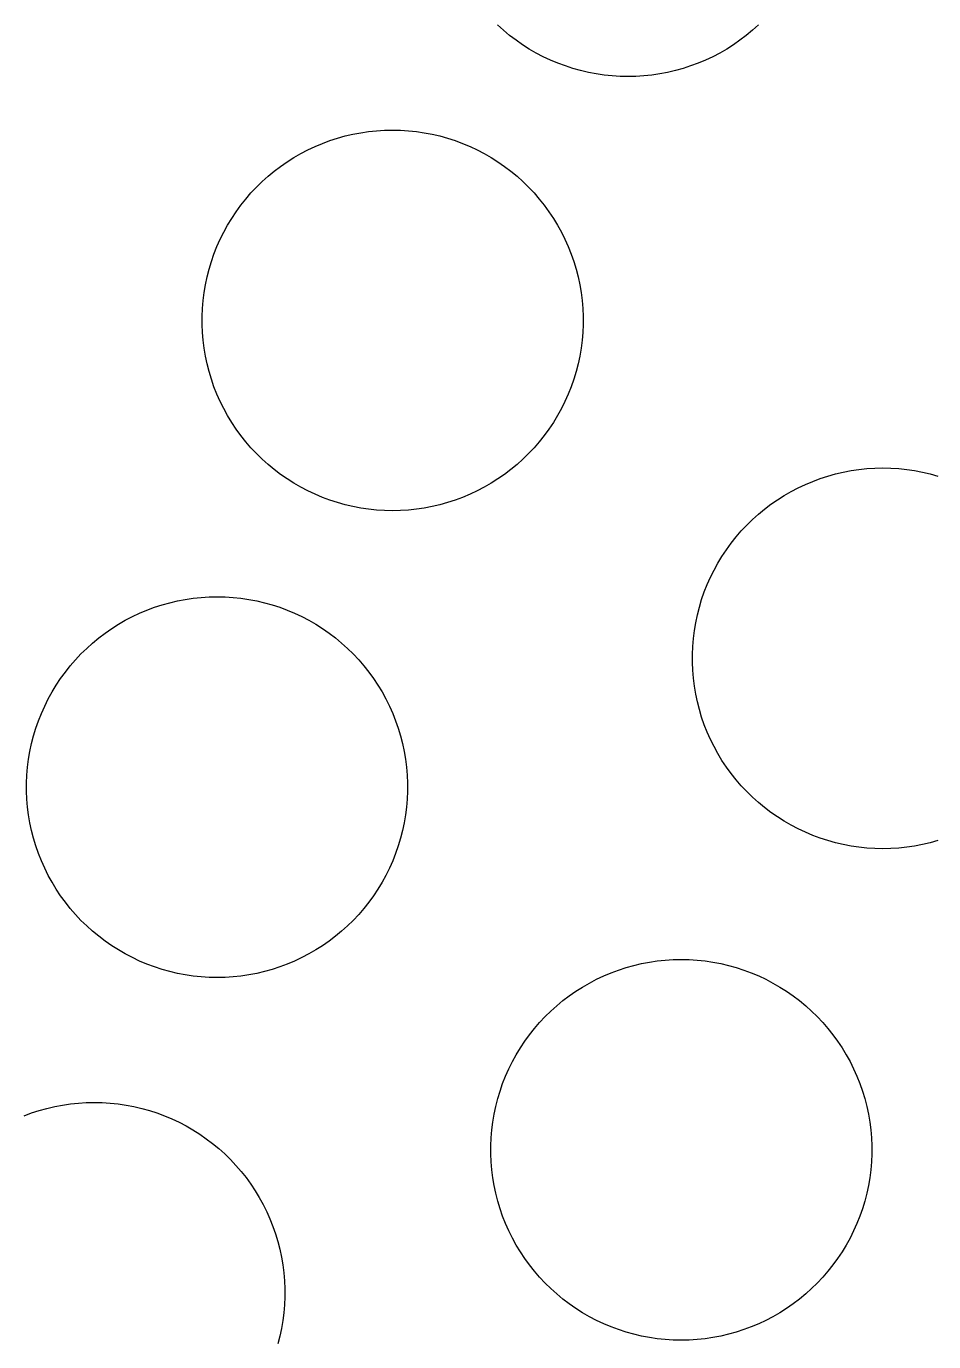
# Model space of a CAD drawing. Header units: metres. Extents: x -102 to 102, y -50 to 50.
# Drawn here: x -45.44 to -37.82, y 9.79 to 20.85 of the extents above; entities that cross this region are included whole.
import ezdxf

# ---------------------------------------------------------------- set-up
doc = ezdxf.new("R2010")
doc.units = ezdxf.units.M

msp = doc.modelspace()

# ---------------------------------------------------------------- linework, layer by layer
for p, q in [((-41.4312, 20.8142), (-41.481, 20.8591)), ((-41.3796, 20.7715), (-41.4312, 20.8142)), ((-39.3403, 20.8142), (-39.3919, 20.7715)), ((-39.2905, 20.8591), (-39.3403, 20.8142)), ((-41.3262, 20.731), (-41.3796, 20.7715)), ((-41.2712, 20.6927), (-41.3262, 20.731)), ((-41.2146, 20.6568), (-41.2712, 20.6927)), ((-39.5003, 20.6927), (-39.5569, 20.6568)), ((-39.4453, 20.731), (-39.5003, 20.6927)), ((-39.3919, 20.7715), (-39.4453, 20.731)), ((-41.1565, 20.6233), (-41.2146, 20.6568)), ((-41.0972, 20.5923), (-41.1565, 20.6233)), ((-41.0365, 20.5637), (-41.0972, 20.5923)), ((-40.9747, 20.5378), (-41.0365, 20.5637)), ((-39.735, 20.5637), (-39.7967, 20.5378)), ((-39.6743, 20.5923), (-39.735, 20.5637)), ((-39.6149, 20.6233), (-39.6743, 20.5923)), ((-39.5569, 20.6568), (-39.6149, 20.6233)), ((-40.9119, 20.5144), (-40.9747, 20.5378)), ((-40.8482, 20.4937), (-40.9119, 20.5144)), ((-40.7836, 20.4757), (-40.8482, 20.4937)), ((-40.7184, 20.4604), (-40.7836, 20.4757)), ((-40.6526, 20.4478), (-40.7184, 20.4604)), ((-40.0531, 20.4604), (-40.1189, 20.4478)), ((-39.9878, 20.4757), (-40.0531, 20.4604)), ((-39.9233, 20.4937), (-39.9878, 20.4757)), ((-39.8596, 20.5144), (-39.9233, 20.4937)), ((-39.7967, 20.5378), (-39.8596, 20.5144)), ((-40.5863, 20.438), (-40.6526, 20.4478)), ((-40.5196, 20.431), (-40.5863, 20.438)), ((-40.4527, 20.4268), (-40.5196, 20.431)), ((-40.3857, 20.4254), (-40.4527, 20.4268)), ((-40.3187, 20.4268), (-40.3857, 20.4254)), ((-40.2519, 20.431), (-40.3187, 20.4268)), ((-40.1852, 20.438), (-40.2519, 20.431)), ((-40.1189, 20.4478), (-40.1852, 20.438)), ((-42.8894, 19.8874), (-42.8256, 19.9082)), ((-42.8256, 19.9082), (-42.7611, 19.9262)), ((-42.7611, 19.9262), (-42.6958, 19.9415)), ((-42.6958, 19.9415), (-42.63, 19.954)), ((-42.63, 19.954), (-42.5637, 19.9638)), ((-42.5637, 19.9638), (-42.4971, 19.9708)), ((-42.4971, 19.9708), (-42.4302, 19.975)), ((-42.4302, 19.975), (-42.3632, 19.9764)), ((-42.3632, 19.9764), (-42.2962, 19.975)), ((-42.2962, 19.975), (-42.2293, 19.9708)), ((-42.2293, 19.9708), (-42.1626, 19.9638)), ((-42.1626, 19.9638), (-42.0963, 19.954)), ((-42.0963, 19.954), (-42.0305, 19.9415)), ((-42.0305, 19.9415), (-41.9653, 19.9262)), ((-41.9653, 19.9262), (-41.9007, 19.9082)), ((-41.9007, 19.9082), (-41.837, 19.8874)), ((-43.134, 19.7785), (-43.0746, 19.8096)), ((-43.0746, 19.8096), (-43.0139, 19.8381)), ((-43.0139, 19.8381), (-42.9522, 19.8641)), ((-42.9522, 19.8641), (-42.8894, 19.8874)), ((-41.837, 19.8874), (-41.7742, 19.8641)), ((-41.7742, 19.8641), (-41.7124, 19.8381)), ((-41.7124, 19.8381), (-41.6517, 19.8096)), ((-41.6517, 19.8096), (-41.5924, 19.7785)), ((-43.3036, 19.6709), (-43.2486, 19.7091)), ((-43.2486, 19.7091), (-43.192, 19.745)), ((-43.192, 19.745), (-43.134, 19.7785)), ((-41.5924, 19.7785), (-41.5343, 19.745)), ((-41.5343, 19.745), (-41.4777, 19.7091)), ((-41.4777, 19.7091), (-41.4227, 19.6709)), ((-43.4585, 19.5428), (-43.4086, 19.5876)), ((-43.4086, 19.5876), (-43.357, 19.6304)), ((-43.357, 19.6304), (-43.3036, 19.6709)), ((-41.4227, 19.6709), (-41.3693, 19.6304)), ((-41.3693, 19.6304), (-41.3177, 19.5876)), ((-41.3177, 19.5876), (-41.2679, 19.5428)), ((-43.5522, 19.4471), (-43.5063, 19.4959)), ((-43.5063, 19.4959), (-43.4585, 19.5428)), ((-41.2679, 19.5428), (-41.22, 19.4959)), ((-41.22, 19.4959), (-41.1741, 19.4471)), ((-43.6376, 19.3438), (-43.596, 19.3963)), ((-43.596, 19.3963), (-43.5522, 19.4471)), ((-41.1741, 19.4471), (-41.1303, 19.3963)), ((-41.1303, 19.3963), (-41.0887, 19.3438)), ((-43.7141, 19.2338), (-43.677, 19.2896)), ((-43.677, 19.2896), (-43.6376, 19.3438)), ((-41.0887, 19.3438), (-41.0493, 19.2896)), ((-41.0493, 19.2896), (-41.0122, 19.2338)), ((-43.7811, 19.1177), (-43.7488, 19.1764)), ((-43.7488, 19.1764), (-43.7141, 19.2338)), ((-41.0122, 19.2338), (-40.9775, 19.1764)), ((-40.9775, 19.1764), (-40.9452, 19.1177)), ((-43.8382, 18.9965), (-43.8109, 19.0577)), ((-43.8109, 19.0577), (-43.7811, 19.1177)), ((-40.9452, 19.1177), (-40.9155, 19.0577)), ((-40.9155, 19.0577), (-40.8882, 18.9965)), ((-43.8849, 18.8709), (-43.8628, 18.9342)), ((-43.8628, 18.9342), (-43.8382, 18.9965)), ((-40.8882, 18.9965), (-40.8635, 18.9342)), ((-40.8635, 18.9342), (-40.8415, 18.8709)), ((-43.9209, 18.7418), (-43.9042, 18.8067)), ((-43.9042, 18.8067), (-43.8849, 18.8709)), ((-40.8415, 18.8709), (-40.8221, 18.8067)), ((-40.8221, 18.8067), (-40.8055, 18.7418)), ((-43.9348, 18.6763), (-43.9209, 18.7418)), ((-40.8055, 18.7418), (-40.7915, 18.6763)), ((-43.9544, 18.5437), (-43.946, 18.6102)), ((-43.946, 18.6102), (-43.9348, 18.6763)), ((-40.7915, 18.6763), (-40.7803, 18.6102)), ((-40.7803, 18.6102), (-40.7719, 18.5437)), ((-43.9628, 18.4099), (-43.96, 18.4769)), ((-43.96, 18.4769), (-43.9544, 18.5437)), ((-40.7719, 18.5437), (-40.7663, 18.4769)), ((-40.7663, 18.4769), (-40.7635, 18.4099)), ((-43.9628, 18.3429), (-43.9628, 18.4099)), ((-40.7635, 18.4099), (-40.7635, 18.3429)), ((-43.96, 18.276), (-43.9628, 18.3429)), ((-43.9544, 18.2092), (-43.96, 18.276)), ((-40.7663, 18.276), (-40.7719, 18.2092)), ((-40.7635, 18.3429), (-40.7663, 18.276)), ((-43.946, 18.1427), (-43.9544, 18.2092)), ((-43.9348, 18.0766), (-43.946, 18.1427)), ((-40.7803, 18.1427), (-40.7915, 18.0766)), ((-40.7719, 18.2092), (-40.7803, 18.1427)), ((-43.9209, 18.0111), (-43.9348, 18.0766)), ((-40.7915, 18.0766), (-40.8055, 18.0111)), ((-43.9042, 17.9462), (-43.9209, 18.0111)), ((-43.8849, 17.882), (-43.9042, 17.9462)), ((-40.8221, 17.9462), (-40.8415, 17.882)), ((-40.8055, 18.0111), (-40.8221, 17.9462)), ((-43.8628, 17.8187), (-43.8849, 17.882)), ((-43.8382, 17.7564), (-43.8628, 17.8187)), ((-40.8635, 17.8187), (-40.8882, 17.7564)), ((-40.8415, 17.882), (-40.8635, 17.8187)), ((-43.8109, 17.6952), (-43.8382, 17.7564)), ((-43.7811, 17.6352), (-43.8109, 17.6952)), ((-40.9155, 17.6952), (-40.9452, 17.6352)), ((-40.8882, 17.7564), (-40.9155, 17.6952)), ((-43.7488, 17.5764), (-43.7811, 17.6352)), ((-40.9452, 17.6352), (-40.9775, 17.5764)), ((-43.7141, 17.5191), (-43.7488, 17.5764)), ((-43.677, 17.4633), (-43.7141, 17.5191)), ((-41.0122, 17.5191), (-41.0493, 17.4633)), ((-40.9775, 17.5764), (-41.0122, 17.5191)), ((-43.6376, 17.4091), (-43.677, 17.4633)), ((-43.596, 17.3566), (-43.6376, 17.4091)), ((-43.5522, 17.3058), (-43.596, 17.3566)), ((-41.1303, 17.3566), (-41.1741, 17.3058)), ((-41.0887, 17.4091), (-41.1303, 17.3566)), ((-41.0493, 17.4633), (-41.0887, 17.4091)), ((-43.5063, 17.257), (-43.5522, 17.3058)), ((-43.4585, 17.2101), (-43.5063, 17.257)), ((-41.22, 17.257), (-41.2679, 17.2101)), ((-41.1741, 17.3058), (-41.22, 17.257)), ((-43.4086, 17.1653), (-43.4585, 17.2101)), ((-43.357, 17.1225), (-43.4086, 17.1653)), ((-41.3177, 17.1653), (-41.3693, 17.1225)), ((-41.2679, 17.2101), (-41.3177, 17.1653)), ((-38.3793, 17.1306), (-38.3124, 17.1348)), ((-38.3124, 17.1348), (-38.2454, 17.1362)), ((-38.2454, 17.1362), (-38.1784, 17.1348)), ((-38.1784, 17.1348), (-38.1115, 17.1306)), ((-43.3036, 17.082), (-43.357, 17.1225)), ((-43.2486, 17.0438), (-43.3036, 17.082)), ((-43.192, 17.0079), (-43.2486, 17.0438)), ((-41.4777, 17.0438), (-41.5343, 17.0079)), ((-41.4227, 17.082), (-41.4777, 17.0438)), ((-41.3693, 17.1225), (-41.4227, 17.082)), ((-38.8962, 16.9979), (-38.8344, 17.0238)), ((-38.8344, 17.0238), (-38.7716, 17.0472)), ((-38.7716, 17.0472), (-38.7079, 17.0679)), ((-38.7079, 17.0679), (-38.6433, 17.0859)), ((-38.6433, 17.0859), (-38.5781, 17.1012)), ((-38.5781, 17.1012), (-38.5123, 17.1138)), ((-38.5123, 17.1138), (-38.446, 17.1236)), ((-38.446, 17.1236), (-38.3793, 17.1306)), ((-38.1115, 17.1306), (-38.0449, 17.1236)), ((-38.0449, 17.1236), (-37.9786, 17.1138)), ((-37.9786, 17.1138), (-37.9128, 17.1012)), ((-37.9128, 17.1012), (-37.8475, 17.0859)), ((-37.8475, 17.0859), (-37.783, 17.0679)), ((-43.134, 16.9743), (-43.192, 17.0079)), ((-43.0746, 16.9433), (-43.134, 16.9743)), ((-43.0139, 16.9148), (-43.0746, 16.9433)), ((-42.9522, 16.8888), (-43.0139, 16.9148)), ((-41.7124, 16.9148), (-41.7742, 16.8888)), ((-41.6517, 16.9433), (-41.7124, 16.9148)), ((-41.5924, 16.9743), (-41.6517, 16.9433)), ((-41.5343, 17.0079), (-41.5924, 16.9743)), ((-39.0743, 16.9048), (-39.0162, 16.9383)), ((-39.0162, 16.9383), (-38.9568, 16.9693)), ((-38.9568, 16.9693), (-38.8962, 16.9979)), ((-42.8894, 16.8654), (-42.9522, 16.8888)), ((-42.8256, 16.8447), (-42.8894, 16.8654)), ((-42.7611, 16.8267), (-42.8256, 16.8447)), ((-42.6958, 16.8114), (-42.7611, 16.8267)), ((-42.63, 16.7988), (-42.6958, 16.8114)), ((-42.0305, 16.8114), (-42.0963, 16.7988)), ((-41.9653, 16.8267), (-42.0305, 16.8114)), ((-41.9007, 16.8447), (-41.9653, 16.8267)), ((-41.837, 16.8654), (-41.9007, 16.8447)), ((-41.7742, 16.8888), (-41.837, 16.8654)), ((-39.2393, 16.7901), (-39.1859, 16.8306)), ((-39.1859, 16.8306), (-39.1309, 16.8689)), ((-39.1309, 16.8689), (-39.0743, 16.9048)), ((-42.5637, 16.7891), (-42.63, 16.7988)), ((-42.4971, 16.7821), (-42.5637, 16.7891)), ((-42.4302, 16.7778), (-42.4971, 16.7821)), ((-42.3632, 16.7764), (-42.4302, 16.7778)), ((-42.2962, 16.7778), (-42.3632, 16.7764)), ((-42.2293, 16.7821), (-42.2962, 16.7778)), ((-42.1626, 16.7891), (-42.2293, 16.7821)), ((-42.0963, 16.7988), (-42.1626, 16.7891)), ((-39.3886, 16.6557), (-39.3407, 16.7026)), ((-39.3407, 16.7026), (-39.2909, 16.7474)), ((-39.2909, 16.7474), (-39.2393, 16.7901)), ((-39.4782, 16.5561), (-39.4345, 16.6068)), ((-39.4345, 16.6068), (-39.3886, 16.6557)), ((-39.5593, 16.4494), (-39.5199, 16.5036)), ((-39.5199, 16.5036), (-39.4782, 16.5561)), ((-39.6311, 16.3362), (-39.5963, 16.3935)), ((-39.5963, 16.3935), (-39.5593, 16.4494)), ((-39.6931, 16.2175), (-39.6633, 16.2775)), ((-39.6633, 16.2775), (-39.6311, 16.3362)), ((-39.7451, 16.0939), (-39.7204, 16.1562)), ((-39.7204, 16.1562), (-39.6931, 16.2175)), ((-44.1693, 16.019), (-44.1034, 16.0316)), ((-44.1034, 16.0316), (-44.0371, 16.0414)), ((-44.0371, 16.0414), (-43.9705, 16.0484)), ((-43.9705, 16.0484), (-43.9036, 16.0526)), ((-43.9036, 16.0526), (-43.8366, 16.054)), ((-43.8366, 16.054), (-43.7696, 16.0526)), ((-43.7696, 16.0526), (-43.7027, 16.0484)), ((-43.7027, 16.0484), (-43.636, 16.0414)), ((-43.636, 16.0414), (-43.5698, 16.0316)), ((-43.5698, 16.0316), (-43.5039, 16.019)), ((-39.7865, 15.9665), (-39.7671, 16.0306)), ((-39.7671, 16.0306), (-39.7451, 16.0939)), ((-44.4874, 15.9157), (-44.4256, 15.9417)), ((-44.4256, 15.9417), (-44.3628, 15.965)), ((-44.3628, 15.965), (-44.299, 15.9857)), ((-44.299, 15.9857), (-44.2345, 16.0037)), ((-44.2345, 16.0037), (-44.1693, 16.019)), ((-43.5039, 16.019), (-43.4387, 16.0037)), ((-43.4387, 16.0037), (-43.3741, 15.9857)), ((-43.3741, 15.9857), (-43.3104, 15.965)), ((-43.3104, 15.965), (-43.2476, 15.9417)), ((-43.2476, 15.9417), (-43.1858, 15.9157)), ((-39.8031, 15.9016), (-39.7865, 15.9665)), ((-44.722, 15.7867), (-44.6654, 15.8226)), ((-44.6654, 15.8226), (-44.6074, 15.8561)), ((-44.6074, 15.8561), (-44.548, 15.8871)), ((-44.548, 15.8871), (-44.4874, 15.9157)), ((-43.1858, 15.9157), (-43.1252, 15.8871)), ((-43.1252, 15.8871), (-43.0658, 15.8561)), ((-43.0658, 15.8561), (-43.0077, 15.8226)), ((-43.0077, 15.8226), (-42.9512, 15.7867)), ((-39.8283, 15.7699), (-39.8171, 15.836)), ((-39.8171, 15.836), (-39.8031, 15.9016)), ((-44.8821, 15.6652), (-44.8304, 15.7079)), ((-44.8304, 15.7079), (-44.777, 15.7484)), ((-44.777, 15.7484), (-44.722, 15.7867)), ((-42.9512, 15.7867), (-42.8961, 15.7484)), ((-42.8961, 15.7484), (-42.8427, 15.7079)), ((-42.8427, 15.7079), (-42.7911, 15.6652)), ((-39.8423, 15.6367), (-39.8367, 15.7035)), ((-39.8367, 15.7035), (-39.8283, 15.7699)), ((-44.9797, 15.5735), (-44.9319, 15.6204)), ((-44.9319, 15.6204), (-44.8821, 15.6652)), ((-42.7911, 15.6652), (-42.7413, 15.6204)), ((-42.7413, 15.6204), (-42.6934, 15.5735)), ((-39.8451, 15.5697), (-39.8423, 15.6367)), ((-45.0694, 15.4739), (-45.0256, 15.5246)), ((-45.0256, 15.5246), (-44.9797, 15.5735)), ((-42.6934, 15.5735), (-42.6476, 15.5246)), ((-42.6476, 15.5246), (-42.6038, 15.4739)), ((-39.8451, 15.5027), (-39.8451, 15.5697)), ((-39.8423, 15.4357), (-39.8451, 15.5027)), ((-45.1875, 15.3113), (-45.1504, 15.3671)), ((-45.1504, 15.3671), (-45.111, 15.4214)), ((-45.111, 15.4214), (-45.0694, 15.4739)), ((-42.6038, 15.4739), (-42.5621, 15.4214)), ((-42.5621, 15.4214), (-42.5228, 15.3671)), ((-42.5228, 15.3671), (-42.4857, 15.3113)), ((-39.8367, 15.369), (-39.8423, 15.4357)), ((-39.8283, 15.3025), (-39.8367, 15.369)), ((-45.2222, 15.254), (-45.1875, 15.3113)), ((-42.4857, 15.3113), (-42.4509, 15.254)), ((-39.8171, 15.2364), (-39.8283, 15.3025)), ((-45.2843, 15.1353), (-45.2545, 15.1953)), ((-45.2545, 15.1953), (-45.2222, 15.254)), ((-42.4509, 15.254), (-42.4187, 15.1953)), ((-42.4187, 15.1953), (-42.3889, 15.1353)), ((-39.8031, 15.1709), (-39.8171, 15.2364)), ((-39.7865, 15.1059), (-39.8031, 15.1709)), ((-45.3362, 15.0117), (-45.3116, 15.074)), ((-45.3116, 15.074), (-45.2843, 15.1353)), ((-42.3889, 15.1353), (-42.3616, 15.074)), ((-42.3616, 15.074), (-42.3369, 15.0117)), ((-39.7671, 15.0418), (-39.7865, 15.1059)), ((-39.7451, 14.9785), (-39.7671, 15.0418)), ((-45.3776, 14.8843), (-45.3583, 14.9484)), ((-45.3583, 14.9484), (-45.3362, 15.0117)), ((-42.3369, 15.0117), (-42.3149, 14.9484)), ((-42.3149, 14.9484), (-42.2955, 14.8843)), ((-39.7204, 14.9162), (-39.7451, 14.9785)), ((-45.4082, 14.7538), (-45.3943, 14.8194)), ((-45.3943, 14.8194), (-45.3776, 14.8843)), ((-42.2955, 14.8843), (-42.2789, 14.8194)), ((-42.2789, 14.8194), (-42.2649, 14.7538)), ((-39.6931, 14.855), (-39.7204, 14.9162)), ((-39.6633, 14.7949), (-39.6931, 14.855)), ((-45.4194, 14.6877), (-45.4082, 14.7538)), ((-42.2649, 14.7538), (-42.2538, 14.6877)), ((-39.6311, 14.7362), (-39.6633, 14.7949)), ((-39.5963, 14.6789), (-39.6311, 14.7362)), ((-45.4334, 14.5545), (-45.4278, 14.6212)), ((-45.4278, 14.6212), (-45.4194, 14.6877)), ((-42.2538, 14.6877), (-42.2453, 14.6212)), ((-42.2453, 14.6212), (-42.2397, 14.5545)), ((-39.5593, 14.6231), (-39.5963, 14.6789)), ((-39.5199, 14.5688), (-39.5593, 14.6231)), ((-45.4362, 14.4875), (-45.4334, 14.5545)), ((-45.4362, 14.4205), (-45.4362, 14.4875)), ((-42.2397, 14.5545), (-42.2369, 14.4875)), ((-42.2369, 14.4875), (-42.2369, 14.4205)), ((-39.4782, 14.5163), (-39.5199, 14.5688)), ((-39.4345, 14.4656), (-39.4782, 14.5163)), ((-45.4334, 14.3535), (-45.4362, 14.4205)), ((-42.2369, 14.4205), (-42.2397, 14.3535)), ((-39.3886, 14.4167), (-39.4345, 14.4656)), ((-39.3407, 14.3699), (-39.3886, 14.4167)), ((-45.4278, 14.2868), (-45.4334, 14.3535)), ((-45.4194, 14.2203), (-45.4278, 14.2868)), ((-42.2453, 14.2868), (-42.2538, 14.2203)), ((-42.2397, 14.3535), (-42.2453, 14.2868)), ((-39.2909, 14.325), (-39.3407, 14.3699)), ((-39.2393, 14.2823), (-39.2909, 14.325)), ((-39.1859, 14.2418), (-39.2393, 14.2823)), ((-45.4082, 14.1542), (-45.4194, 14.2203)), ((-45.3943, 14.0886), (-45.4082, 14.1542)), ((-42.2649, 14.1542), (-42.2789, 14.0886)), ((-42.2538, 14.2203), (-42.2649, 14.1542)), ((-39.1309, 14.2035), (-39.1859, 14.2418)), ((-39.0743, 14.1676), (-39.1309, 14.2035)), ((-39.0162, 14.1341), (-39.0743, 14.1676)), ((-45.3776, 14.0237), (-45.3943, 14.0886)), ((-42.2789, 14.0886), (-42.2955, 14.0237)), ((-38.9568, 14.1031), (-39.0162, 14.1341)), ((-38.8962, 14.0745), (-38.9568, 14.1031)), ((-38.8344, 14.0486), (-38.8962, 14.0745)), ((-38.7716, 14.0252), (-38.8344, 14.0486)), ((-45.3583, 13.9596), (-45.3776, 14.0237)), ((-45.3362, 13.8963), (-45.3583, 13.9596)), ((-42.3149, 13.9596), (-42.3369, 13.8963)), ((-42.2955, 14.0237), (-42.3149, 13.9596)), ((-38.7079, 14.0045), (-38.7716, 14.0252)), ((-38.6433, 13.9865), (-38.7079, 14.0045)), ((-38.5781, 13.9712), (-38.6433, 13.9865)), ((-38.5123, 13.9586), (-38.5781, 13.9712)), ((-38.446, 13.9488), (-38.5123, 13.9586)), ((-38.3793, 13.9418), (-38.446, 13.9488)), ((-38.3124, 13.9376), (-38.3793, 13.9418)), ((-38.2454, 13.9362), (-38.3124, 13.9376)), ((-38.1784, 13.9376), (-38.2454, 13.9362)), ((-38.1115, 13.9418), (-38.1784, 13.9376)), ((-38.0449, 13.9488), (-38.1115, 13.9418)), ((-37.9786, 13.9586), (-38.0449, 13.9488)), ((-37.9128, 13.9712), (-37.9786, 13.9586)), ((-37.8475, 13.9865), (-37.9128, 13.9712)), ((-37.783, 14.0045), (-37.8475, 13.9865)), ((-45.3116, 13.834), (-45.3362, 13.8963)), ((-45.2843, 13.7728), (-45.3116, 13.834)), ((-42.3616, 13.834), (-42.3889, 13.7728)), ((-42.3369, 13.8963), (-42.3616, 13.834)), ((-45.2545, 13.7127), (-45.2843, 13.7728)), ((-45.2222, 13.654), (-45.2545, 13.7127)), ((-42.4187, 13.7127), (-42.4509, 13.654)), ((-42.3889, 13.7728), (-42.4187, 13.7127)), ((-45.1875, 13.5967), (-45.2222, 13.654)), ((-42.4509, 13.654), (-42.4857, 13.5967)), ((-45.1504, 13.5409), (-45.1875, 13.5967)), ((-45.111, 13.4866), (-45.1504, 13.5409)), ((-45.0694, 13.4341), (-45.111, 13.4866)), ((-42.5621, 13.4866), (-42.6038, 13.4341)), ((-42.5228, 13.5409), (-42.5621, 13.4866)), ((-42.4857, 13.5967), (-42.5228, 13.5409)), ((-45.0256, 13.3834), (-45.0694, 13.4341)), ((-44.9797, 13.3345), (-45.0256, 13.3834)), ((-42.6476, 13.3834), (-42.6934, 13.3345)), ((-42.6038, 13.4341), (-42.6476, 13.3834)), ((-44.9319, 13.2877), (-44.9797, 13.3345)), ((-44.8821, 13.2428), (-44.9319, 13.2877)), ((-42.7413, 13.2877), (-42.7911, 13.2428)), ((-42.6934, 13.3345), (-42.7413, 13.2877)), ((-44.8304, 13.2001), (-44.8821, 13.2428)), ((-44.777, 13.1596), (-44.8304, 13.2001)), ((-44.722, 13.1213), (-44.777, 13.1596)), ((-42.8961, 13.1596), (-42.9512, 13.1213)), ((-42.8427, 13.2001), (-42.8961, 13.1596)), ((-42.7911, 13.2428), (-42.8427, 13.2001)), ((-44.6654, 13.0854), (-44.722, 13.1213)), ((-44.6074, 13.0519), (-44.6654, 13.0854)), ((-44.548, 13.0209), (-44.6074, 13.0519)), ((-43.0658, 13.0519), (-43.1252, 13.0209)), ((-43.0077, 13.0854), (-43.0658, 13.0519)), ((-42.9512, 13.1213), (-43.0077, 13.0854)), ((-44.4874, 12.9923), (-44.548, 13.0209)), ((-44.4256, 12.9664), (-44.4874, 12.9923)), ((-44.3628, 12.943), (-44.4256, 12.9664)), ((-44.299, 12.9223), (-44.3628, 12.943)), ((-43.3104, 12.943), (-43.3741, 12.9223)), ((-43.2476, 12.9664), (-43.3104, 12.943)), ((-43.1858, 12.9923), (-43.2476, 12.9664)), ((-43.1252, 13.0209), (-43.1858, 12.9923)), ((-40.4651, 12.9166), (-40.4013, 12.9374)), ((-40.4013, 12.9374), (-40.3368, 12.9554)), ((-40.3368, 12.9554), (-40.2715, 12.9707)), ((-40.2715, 12.9707), (-40.2057, 12.9832)), ((-40.2057, 12.9832), (-40.1394, 12.993)), ((-40.1394, 12.993), (-40.0728, 13)), ((-40.0728, 13), (-40.0059, 13.0042)), ((-40.0059, 13.0042), (-39.9389, 13.0056)), ((-39.9389, 13.0056), (-39.8719, 13.0042)), ((-39.8719, 13.0042), (-39.805, 13)), ((-39.805, 13), (-39.7383, 12.993)), ((-39.7383, 12.993), (-39.672, 12.9832)), ((-39.672, 12.9832), (-39.6062, 12.9707)), ((-39.6062, 12.9707), (-39.541, 12.9554)), ((-39.541, 12.9554), (-39.4764, 12.9374)), ((-39.4764, 12.9374), (-39.4127, 12.9166)), ((-44.2345, 12.9043), (-44.299, 12.9223)), ((-44.1693, 12.889), (-44.2345, 12.9043)), ((-44.1034, 12.8764), (-44.1693, 12.889)), ((-44.0371, 12.8666), (-44.1034, 12.8764)), ((-43.9705, 12.8596), (-44.0371, 12.8666)), ((-43.9036, 12.8554), (-43.9705, 12.8596)), ((-43.8366, 12.854), (-43.9036, 12.8554)), ((-43.7696, 12.8554), (-43.8366, 12.854)), ((-43.7027, 12.8596), (-43.7696, 12.8554)), ((-43.636, 12.8666), (-43.7027, 12.8596)), ((-43.5698, 12.8764), (-43.636, 12.8666)), ((-43.5039, 12.889), (-43.5698, 12.8764)), ((-43.4387, 12.9043), (-43.5039, 12.889)), ((-43.3741, 12.9223), (-43.4387, 12.9043)), ((-40.7097, 12.8077), (-40.6503, 12.8388)), ((-40.6503, 12.8388), (-40.5896, 12.8673)), ((-40.5896, 12.8673), (-40.5279, 12.8933)), ((-40.5279, 12.8933), (-40.4651, 12.9166)), ((-39.4127, 12.9166), (-39.3499, 12.8933)), ((-39.3499, 12.8933), (-39.2881, 12.8673)), ((-39.2881, 12.8673), (-39.2274, 12.8388)), ((-39.2274, 12.8388), (-39.1681, 12.8077)), ((-40.8793, 12.7001), (-40.8243, 12.7383)), ((-40.8243, 12.7383), (-40.7677, 12.7742)), ((-40.7677, 12.7742), (-40.7097, 12.8077)), ((-39.1681, 12.8077), (-39.11, 12.7742)), ((-39.11, 12.7742), (-39.0534, 12.7383)), ((-39.0534, 12.7383), (-38.9984, 12.7001)), ((-41.0341, 12.572), (-40.9843, 12.6168)), ((-40.9843, 12.6168), (-40.9327, 12.6596)), ((-40.9327, 12.6596), (-40.8793, 12.7001)), ((-38.9984, 12.7001), (-38.945, 12.6596)), ((-38.945, 12.6596), (-38.8934, 12.6168)), ((-38.8934, 12.6168), (-38.8436, 12.572)), ((-41.1279, 12.4763), (-41.082, 12.5251)), ((-41.082, 12.5251), (-41.0341, 12.572)), ((-38.8436, 12.572), (-38.7957, 12.5251)), ((-38.7957, 12.5251), (-38.7498, 12.4763)), ((-41.2133, 12.373), (-41.1717, 12.4255)), ((-41.1717, 12.4255), (-41.1279, 12.4763)), ((-38.7498, 12.4763), (-38.706, 12.4255)), ((-38.706, 12.4255), (-38.6644, 12.373)), ((-41.2898, 12.263), (-41.2527, 12.3188)), ((-41.2527, 12.3188), (-41.2133, 12.373)), ((-38.6644, 12.373), (-38.625, 12.3188)), ((-38.625, 12.3188), (-38.5879, 12.263)), ((-41.3568, 12.1469), (-41.3245, 12.2056)), ((-41.3245, 12.2056), (-41.2898, 12.263)), ((-38.5879, 12.263), (-38.5532, 12.2056)), ((-38.5532, 12.2056), (-38.5209, 12.1469)), ((-41.4138, 12.0257), (-41.3866, 12.0869)), ((-41.3866, 12.0869), (-41.3568, 12.1469)), ((-38.5209, 12.1469), (-38.4911, 12.0869)), ((-38.4911, 12.0869), (-38.4639, 12.0257)), ((-41.4606, 11.9001), (-41.4385, 11.9634)), ((-41.4385, 11.9634), (-41.4138, 12.0257)), ((-38.4639, 12.0257), (-38.4392, 11.9634)), ((-38.4392, 11.9634), (-38.4172, 11.9001)), ((-41.4966, 11.771), (-41.4799, 11.8359)), ((-41.4799, 11.8359), (-41.4606, 11.9001)), ((-38.4172, 11.9001), (-38.3978, 11.8359)), ((-38.3978, 11.8359), (-38.3811, 11.771)), ((-45.3941, 11.7157), (-45.3303, 11.7364)), ((-45.3303, 11.7364), (-45.2658, 11.7544)), ((-45.2658, 11.7544), (-45.2005, 11.7697)), ((-45.2005, 11.7697), (-45.1347, 11.7823)), ((-45.1347, 11.7823), (-45.0684, 11.7921)), ((-45.0684, 11.7921), (-45.0018, 11.7991)), ((-45.0018, 11.7991), (-44.9349, 11.8033)), ((-44.9349, 11.8033), (-44.8679, 11.8047)), ((-44.8679, 11.8047), (-44.8009, 11.8033)), ((-44.8009, 11.8033), (-44.734, 11.7991)), ((-44.734, 11.7991), (-44.6673, 11.7921)), ((-44.6673, 11.7921), (-44.6011, 11.7823)), ((-44.6011, 11.7823), (-44.5352, 11.7697)), ((-44.5352, 11.7697), (-44.47, 11.7544)), ((-44.47, 11.7544), (-44.4054, 11.7364)), ((-44.4054, 11.7364), (-44.3417, 11.7157)), ((-41.5105, 11.7055), (-41.4966, 11.771)), ((-38.3811, 11.771), (-38.3672, 11.7055)), ((-45.4569, 11.6923), (-45.3941, 11.7157)), ((-44.3417, 11.7157), (-44.2789, 11.6923)), ((-44.2789, 11.6923), (-44.2171, 11.6663)), ((-44.2171, 11.6663), (-44.1565, 11.6378)), ((-44.1565, 11.6378), (-44.0971, 11.6068)), ((-41.5301, 11.5729), (-41.5217, 11.6394)), ((-41.5217, 11.6394), (-41.5105, 11.7055)), ((-38.3672, 11.7055), (-38.356, 11.6394)), ((-38.356, 11.6394), (-38.3476, 11.5729)), ((-44.0971, 11.6068), (-44.039, 11.5732)), ((-44.039, 11.5732), (-43.9825, 11.5373)), ((-43.9825, 11.5373), (-43.9274, 11.4991)), ((-43.9274, 11.4991), (-43.8741, 11.4586)), ((-41.5385, 11.4391), (-41.5357, 11.5061)), ((-41.5357, 11.5061), (-41.5301, 11.5729)), ((-38.3476, 11.5729), (-38.342, 11.5061)), ((-38.342, 11.5061), (-38.3392, 11.4391)), ((-43.8741, 11.4586), (-43.8224, 11.4158)), ((-43.8224, 11.4158), (-43.7726, 11.371)), ((-41.5385, 11.3721), (-41.5385, 11.4391)), ((-38.3392, 11.4391), (-38.3392, 11.3721)), ((-43.7726, 11.371), (-43.7247, 11.3241)), ((-43.7247, 11.3241), (-43.6788, 11.2753)), ((-41.5357, 11.3052), (-41.5385, 11.3721)), ((-41.5301, 11.2384), (-41.5357, 11.3052)), ((-38.342, 11.3052), (-38.3476, 11.2384)), ((-38.3392, 11.3721), (-38.342, 11.3052)), ((-43.6788, 11.2753), (-43.6351, 11.2245)), ((-43.6351, 11.2245), (-43.5934, 11.172)), ((-43.5934, 11.172), (-43.554, 11.1178)), ((-41.5217, 11.1719), (-41.5301, 11.2384)), ((-41.5105, 11.1058), (-41.5217, 11.1719)), ((-38.356, 11.1719), (-38.3672, 11.1058)), ((-38.3476, 11.2384), (-38.356, 11.1719)), ((-43.554, 11.1178), (-43.517, 11.062)), ((-43.517, 11.062), (-43.4822, 11.0047)), ((-41.4966, 11.0403), (-41.5105, 11.1058)), ((-38.3672, 11.1058), (-38.3811, 11.0403)), ((-43.4822, 11.0047), (-43.45, 10.9459)), ((-43.45, 10.9459), (-43.4202, 10.8859)), ((-41.4799, 10.9754), (-41.4966, 11.0403)), ((-41.4606, 10.9112), (-41.4799, 10.9754)), ((-38.3978, 10.9754), (-38.4172, 10.9112)), ((-38.3811, 11.0403), (-38.3978, 10.9754)), ((-43.4202, 10.8859), (-43.3929, 10.8247)), ((-41.4385, 10.8479), (-41.4606, 10.9112)), ((-41.4138, 10.7856), (-41.4385, 10.8479)), ((-38.4392, 10.8479), (-38.4639, 10.7856)), ((-38.4172, 10.9112), (-38.4392, 10.8479)), ((-43.3929, 10.8247), (-43.3682, 10.7624)), ((-43.3682, 10.7624), (-43.3462, 10.6991)), ((-41.3866, 10.7244), (-41.4138, 10.7856)), ((-41.3568, 10.6644), (-41.3866, 10.7244)), ((-38.4911, 10.7244), (-38.5209, 10.6644)), ((-38.4639, 10.7856), (-38.4911, 10.7244)), ((-43.3462, 10.6991), (-43.3268, 10.6349)), ((-43.3268, 10.6349), (-43.3102, 10.57)), ((-41.3245, 10.6057), (-41.3568, 10.6644)), ((-38.5209, 10.6644), (-38.5532, 10.6057)), ((-43.3102, 10.57), (-43.2962, 10.5045)), ((-43.2962, 10.5045), (-43.285, 10.4384)), ((-41.2898, 10.5483), (-41.3245, 10.6057)), ((-41.2527, 10.4925), (-41.2898, 10.5483)), ((-38.5879, 10.5483), (-38.625, 10.4925)), ((-38.5532, 10.6057), (-38.5879, 10.5483)), ((-43.285, 10.4384), (-43.2766, 10.3719)), ((-41.2133, 10.4383), (-41.2527, 10.4925)), ((-41.1717, 10.3858), (-41.2133, 10.4383)), ((-38.6644, 10.4383), (-38.706, 10.3858)), ((-38.625, 10.4925), (-38.6644, 10.4383)), ((-43.2766, 10.3719), (-43.271, 10.3051)), ((-43.271, 10.3051), (-43.2682, 10.2382)), ((-41.1279, 10.335), (-41.1717, 10.3858)), ((-41.082, 10.2862), (-41.1279, 10.335)), ((-41.0341, 10.2393), (-41.082, 10.2862)), ((-38.7957, 10.2862), (-38.8436, 10.2393)), ((-38.7498, 10.335), (-38.7957, 10.2862)), ((-38.706, 10.3858), (-38.7498, 10.335)), ((-43.2682, 10.1712), (-43.271, 10.1042)), ((-43.2682, 10.2382), (-43.2682, 10.1712)), ((-40.9843, 10.1945), (-41.0341, 10.2393)), ((-40.9327, 10.1517), (-40.9843, 10.1945)), ((-38.8934, 10.1945), (-38.945, 10.1517)), ((-38.8436, 10.2393), (-38.8934, 10.1945)), ((-43.271, 10.1042), (-43.2766, 10.0374)), ((-40.8793, 10.1112), (-40.9327, 10.1517)), ((-40.8243, 10.073), (-40.8793, 10.1112)), ((-40.7677, 10.0371), (-40.8243, 10.073)), ((-39.0534, 10.073), (-39.11, 10.0371)), ((-38.9984, 10.1112), (-39.0534, 10.073)), ((-38.945, 10.1517), (-38.9984, 10.1112)), ((-43.285, 9.97093), (-43.2962, 9.90485)), ((-43.2766, 10.0374), (-43.285, 9.97093)), ((-40.7097, 10.0036), (-40.7677, 10.0371)), ((-40.6503, 9.9725), (-40.7097, 10.0036)), ((-40.5896, 9.94397), (-40.6503, 9.9725)), ((-39.2274, 9.9725), (-39.2881, 9.94397)), ((-39.1681, 10.0036), (-39.2274, 9.9725)), ((-39.11, 10.0371), (-39.1681, 10.0036)), ((-43.3102, 9.83929), (-43.3268, 9.7744)), ((-43.2962, 9.90485), (-43.3102, 9.83929)), ((-40.5279, 9.918), (-40.5896, 9.94397)), ((-40.4651, 9.89464), (-40.5279, 9.918)), ((-40.4013, 9.87393), (-40.4651, 9.89464)), ((-40.3368, 9.85591), (-40.4013, 9.87393)), ((-40.2715, 9.84061), (-40.3368, 9.85591)), ((-40.2057, 9.82805), (-40.2715, 9.84061)), ((-39.6062, 9.84061), (-39.672, 9.82805)), ((-39.541, 9.85591), (-39.6062, 9.84061)), ((-39.4764, 9.87393), (-39.541, 9.85591)), ((-39.4127, 9.89464), (-39.4764, 9.87393)), ((-39.3499, 9.918), (-39.4127, 9.89464)), ((-39.2881, 9.94397), (-39.3499, 9.918)), ((-40.1394, 9.81827), (-40.2057, 9.82805)), ((-40.0728, 9.81126), (-40.1394, 9.81827)), ((-40.0059, 9.80705), (-40.0728, 9.81126)), ((-39.9389, 9.80565), (-40.0059, 9.80705)), ((-39.8719, 9.80705), (-39.9389, 9.80565)), ((-39.805, 9.81126), (-39.8719, 9.80705)), ((-39.7383, 9.81827), (-39.805, 9.81126)), ((-39.672, 9.82805), (-39.7383, 9.81827))]:
    msp.add_line(p, q)

doc.saveas('drawing.dxf')
